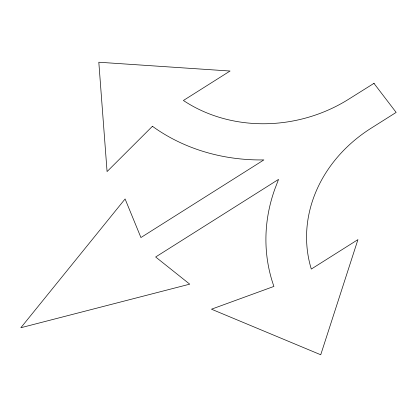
<?xml version="1.0" encoding="UTF-8"?>
<svg xmlns="http://www.w3.org/2000/svg" width="417" height="417" viewBox="0 0 417 417"><rect width="100%" height="100%" fill="white"/><g stroke="black" fill="none" stroke-linecap="round" stroke-linejoin="round"><path stroke-width="0.63" d="M152.434 126.288L107.07 171.569L98.813 62.232L230.048 71.031L183.407 100.481A141.994 124.193 -14.7 0 0 348.956 99.032L374.138 83.244M373.903 83.285L396.15 112.408L371.099 128.222A142.004 124.198 -14.7 0 0 311.296 269.064L357.937 239.619L320.736 354.768L211.476 309.2L273.912 286.422A182.964 160.024 -14.7 0 1 274.819 189.141L278.551 179.388L155.65 256.992L189.73 284.159L20.85 327.736L125.095 198.956L140.925 237.544L263.872 159.914A182.954 160.013 -14.7 0 1 152.434 126.288"/></g></svg>
